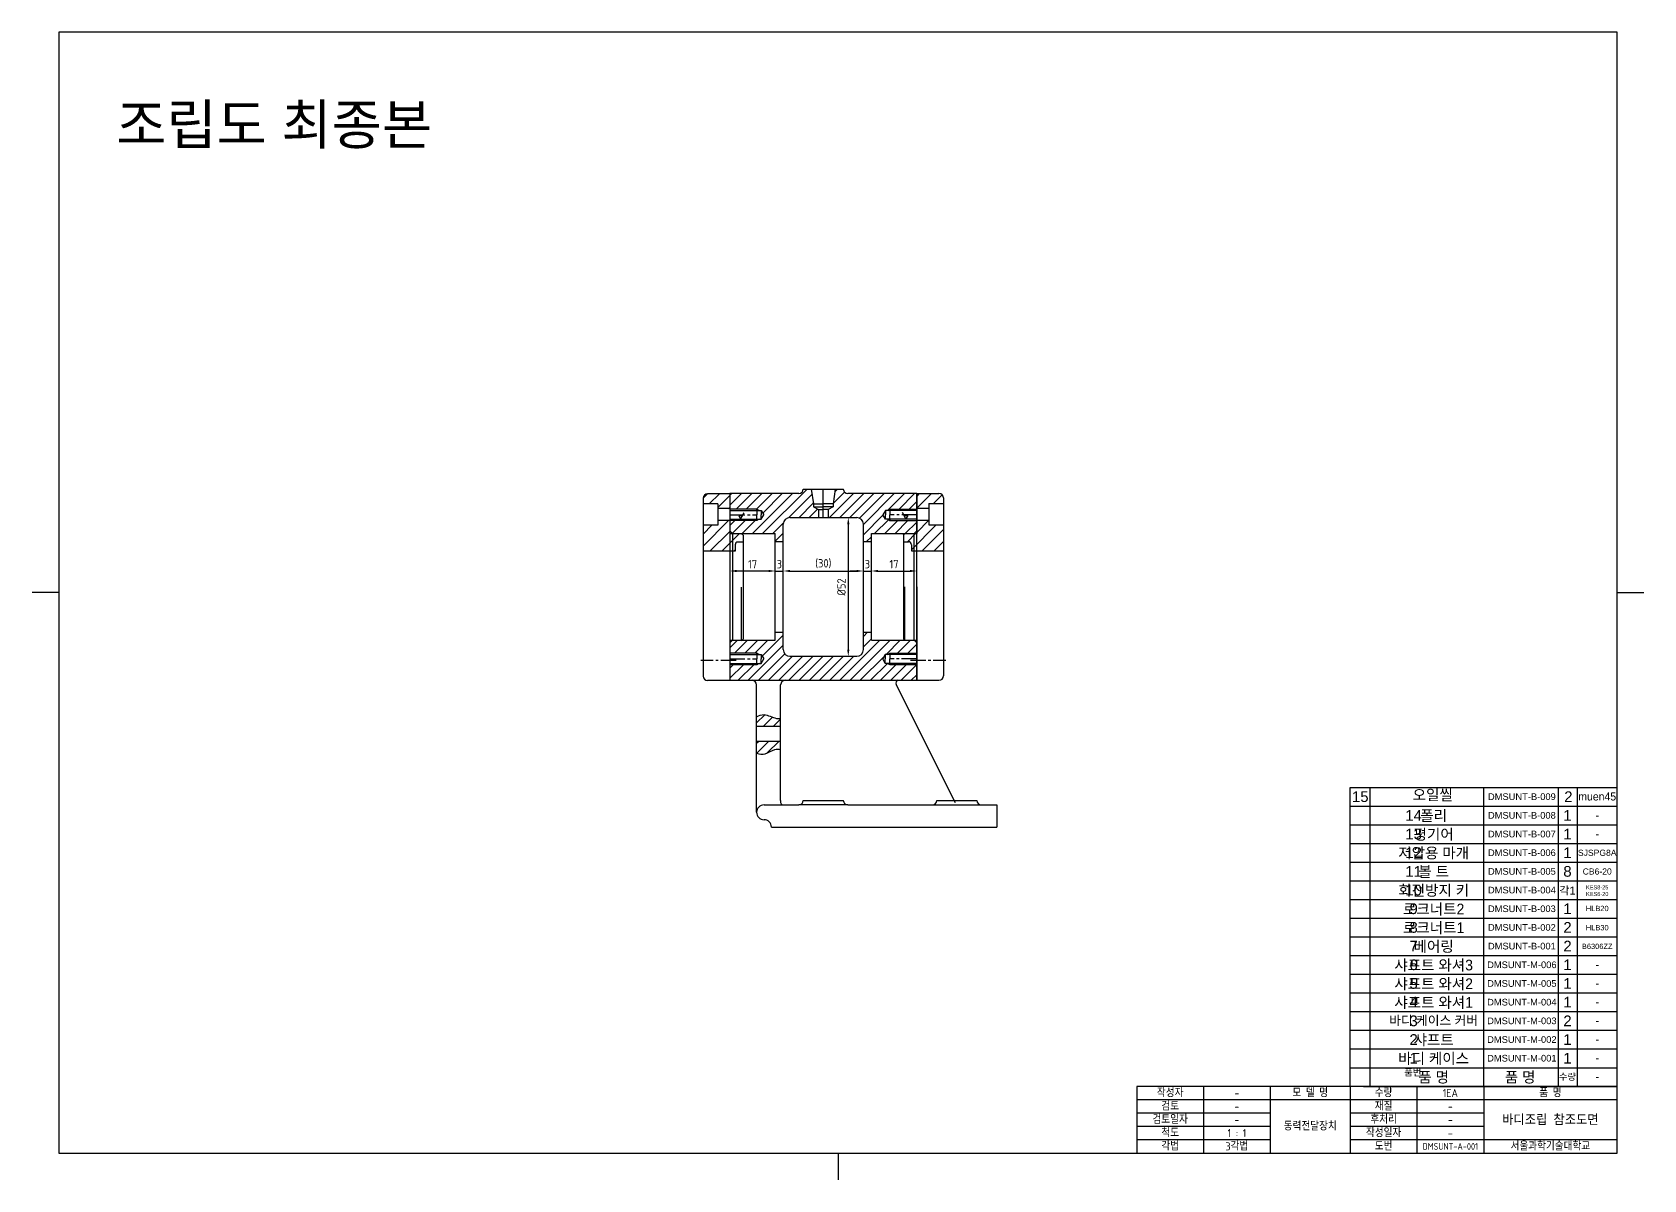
# Model space of a CAD drawing. Header units: millimetres. Extents: x 0 to 1832, y -442 to 895.
# Drawn here: x 0 to 604, y 465 to 895 of the extents above; entities that cross this region are included whole.
import ezdxf
from ezdxf.enums import TextEntityAlignment as Align

# ---------------------------------------------------------------- set-up
doc = ezdxf.new("R2010")
doc.units = ezdxf.units.MM
doc.linetypes.add('CENTER', pattern=[50.8, 31.75, -6.35, 6.35, -6.35])
doc.linetypes.add('CENTER2', pattern=[28.575, 19.05, -3.175, 3.175, -3.175])
for name, color, linetype in [('1점쇄선', 1, 'CENTER'), ('가는선', 1, 'Continuous'), ('문자', 2, 'Continuous'), ('외형선', 3, 'Continuous'), ('윤곽선', 4, 'Continuous'), ('치수문자', 2, 'Continuous')]:
    doc.layers.add(name, color=color, linetype=linetype)
doc.styles.add('Annotative', font='arial.ttf')
doc.styles.get("Standard").update_dxf_attribs({"font": 'ISOCP.SHX', "bigfont": 'WHGTXT.SHX'})
doc.dimstyles.new('KS', dxfattribs={"dimtxt": 3.15, "dimasz": 2.5, "dimexe": 1, "dimexo": 1, "dimgap": 1, "dimtad": 1, "dimzin": 12, "dimdsep": 46, "dimtxsty": 'Standard', "dimcen": 0, "dimclrd": 1, "dimclre": 1, "dimclrt": 2, "dimadec": 0, "dimazin": 0, "dimtfac": 1, "dimtmove": 0, "dimatfit": 3, "dimfxl": 1, "dimarcsym": 0})

# ---------------------------------------------------------------- blocks, each defined once
blk = doc.blocks.new('*D413')
at = {"layer": 'Defpoints', "color": 0, "transparency": 16777216}
for p in [(281.5, 692.76), (311.5, 692.76), (311.5, 692.76)]:
    blk.add_point(p, dxfattribs=at)
at = {"layer": '가는선', "color": 1, "linetype": 'ByBlock', "lineweight": -2, "transparency": 16777216}
blk.add_line((284, 692.76), (309, 692.76), dxfattribs=at)
at = {"layer": '가는선', "color": 1, "transparency": 16777216}
for points in [[(284, 693.17), (284, 692.34), (281.5, 692.76)], [(309, 693.17), (309, 692.34), (311.5, 692.76)]]:
    blk.add_solid(points, dxfattribs=at)
at = {"layer": '가는선', "color": 2, "transparency": 16777216, "insert": (296.5, 695.49), "char_height": 3.15, "attachment_point": 5}
blk.add_mtext('(30)', dxfattribs=at)
blk = doc.blocks.new('*D416')
at = {"layer": 'Defpoints', "color": 0, "transparency": 16777216}
for p in [(314.5, 692.76), (331.5, 692.76), (331.5, 692.76)]:
    blk.add_point(p, dxfattribs=at)
at = {"layer": '가는선', "color": 1, "linetype": 'ByBlock', "lineweight": -2, "transparency": 16777216}
blk.add_line((317, 692.76), (329, 692.76), dxfattribs=at)
at = {"layer": '가는선', "color": 1, "transparency": 16777216}
for points in [[(317, 693.17), (317, 692.34), (314.5, 692.76)], [(329, 693.17), (329, 692.34), (331.5, 692.76)]]:
    blk.add_solid(points, dxfattribs=at)
at = {"layer": '가는선', "color": 2, "transparency": 16777216, "insert": (323, 695.33), "char_height": 3.15, "attachment_point": 5}
blk.add_mtext('17', dxfattribs=at)
blk = doc.blocks.new('*D417')
at = {"layer": 'Defpoints', "color": 0, "transparency": 16777216}
for p in [(261.5, 692.76), (261.5, 692.76), (278.5, 692.34)]:
    blk.add_point(p, dxfattribs=at)
at = {"layer": '가는선', "color": 1, "linetype": 'ByBlock', "lineweight": -2, "transparency": 16777216}
for p, q in [((276, 692.76), (264, 692.76)), ((278.5, 693.34), (278.5, 693.76))]:
    blk.add_line(p, q, dxfattribs=at)
at = {"layer": '가는선', "color": 1, "transparency": 16777216}
for points in [[(264, 693.17), (264, 692.34), (261.5, 692.76)], [(276, 693.17), (276, 692.34), (278.5, 692.76)]]:
    blk.add_solid(points, dxfattribs=at)
at = {"layer": '가는선', "color": 2, "transparency": 16777216, "insert": (270, 695.33), "char_height": 3.15, "attachment_point": 5}
blk.add_mtext('17', dxfattribs=at)
blk = doc.blocks.new('*D418')
at = {"layer": 'Defpoints', "color": 0, "transparency": 16777216}
for p in [(278.5, 692.76), (281.5, 692.76), (281.5, 692.18)]:
    blk.add_point(p, dxfattribs=at)
at = {"layer": '가는선', "color": 1, "linetype": 'ByBlock', "lineweight": -2, "transparency": 16777216}
for p, q in [((276, 692.76), (273.5, 692.76)), ((278.5, 692.76), (281.5, 692.76)), ((281.5, 693.18), (281.5, 693.76)), ((284, 692.76), (286.5, 692.76))]:
    blk.add_line(p, q, dxfattribs=at)
at = {"layer": '가는선', "color": 1, "transparency": 16777216}
for points in [[(276, 693.17), (276, 692.34), (278.5, 692.76)], [(284, 693.17), (284, 692.34), (281.5, 692.76)]]:
    blk.add_solid(points, dxfattribs=at)
at = {"layer": '가는선', "color": 2, "transparency": 16777216, "insert": (280, 695.33), "char_height": 3.15, "attachment_point": 5}
blk.add_mtext('3', dxfattribs=at)
blk = doc.blocks.new('*D414')
at = {"layer": 'Defpoints', "color": 0, "transparency": 16777216}
for p in [(311.5, 692.76), (314.5, 692.76), (314.5, 692.76)]:
    blk.add_point(p, dxfattribs=at)
at = {"layer": '가는선', "color": 1, "linetype": 'ByBlock', "lineweight": -2, "transparency": 16777216}
for p, q in [((309, 692.76), (306.5, 692.76)), ((311.5, 692.76), (314.5, 692.76)), ((317, 692.76), (319.5, 692.76))]:
    blk.add_line(p, q, dxfattribs=at)
at = {"layer": '가는선', "color": 1, "transparency": 16777216}
for points in [[(309, 693.17), (309, 692.34), (311.5, 692.76)], [(317, 693.17), (317, 692.34), (314.5, 692.76)]]:
    blk.add_solid(points, dxfattribs=at)
at = {"layer": '가는선', "color": 2, "transparency": 16777216, "insert": (313, 695.33), "char_height": 3.15, "attachment_point": 5}
blk.add_mtext('3', dxfattribs=at)
blk = doc.blocks.new('*D415')
at = {"layer": 'Defpoints', "color": 0, "transparency": 16777216}
for p in [(305.86, 712.79), (305.86, 660.79), (305.86, 660.79)]:
    blk.add_point(p, dxfattribs=at)
at = {"layer": '가는선', "color": 1, "linetype": 'ByBlock', "lineweight": -2, "transparency": 16777216}
blk.add_line((305.86, 710.29), (305.86, 663.29), dxfattribs=at)
at = {"layer": '가는선', "color": 1, "transparency": 16777216}
for points in [[(305.44, 710.29), (306.28, 710.29), (305.86, 712.79)], [(305.44, 663.29), (306.28, 663.29), (305.86, 660.79)]]:
    blk.add_solid(points, dxfattribs=at)
at = {"layer": '가는선', "color": 2, "transparency": 16777216, "insert": (303.28, 686.79), "char_height": 3.15, "attachment_point": 5, "rotation": 90}
blk.add_mtext('%%C52', dxfattribs=at)
blk = doc.blocks.new('*U409')
at = {"layer": '1점쇄선', "color": 0, "linetype": 'CENTER2', "ltscale": 0.3, "transparency": 16777216}
blk.add_line((-5.14, 0), (5.14, 0), dxfattribs=at)
blk = doc.blocks.new('*U410')
at = {"layer": '1점쇄선', "color": 0, "linetype": 'CENTER2', "ltscale": 0.3, "transparency": 16777216}
blk.add_line((-5.14, 0), (5.14, 0), dxfattribs=at)
blk = doc.blocks.new('*U411')
at = {"layer": '1점쇄선', "color": 0, "linetype": 'CENTER2', "ltscale": 0.3, "transparency": 16777216}
blk.add_line((5.14, 0), (-5.14, 0), dxfattribs=at)
blk = doc.blocks.new('*U412')
at = {"layer": '1점쇄선', "color": 0, "linetype": 'CENTER2', "ltscale": 0.3, "transparency": 16777216}
blk.add_line((5.14, 0), (-5.14, 0), dxfattribs=at)
blk = doc.blocks.new('블록')
at = {"layer": '외형선'}
for p, q in [((-14, 25), (0, 0)), ((14, 25), (-14, 25)), ((0, 0), (29, 50))]:
    blk.add_line(p, q, dxfattribs=at)
blk.add_attdef('기호', text='', height=12.3).set_placement((0, 25), align=Align.BOTTOM_CENTER)
blk = doc.blocks.new('*U422')
at = {"layer": '1점쇄선', "color": 0, "linetype": 'CENTER2', "ltscale": 0.3, "transparency": 16777216}
blk.add_line((3.32, 0), (-9.9, 0), dxfattribs=at)
blk = doc.blocks.new('*U427')
at = {"layer": '1점쇄선', "color": 0, "linetype": 'CENTER2', "ltscale": 0.3, "transparency": 16777216}
blk.add_line((-3.32, 0), (9.9, 0), dxfattribs=at)

msp = doc.modelspace()

# ---------------------------------------------------------------- hatches: boundary and pattern name
at = {"layer": '1점쇄선'}
h = msp.add_hatch(dxfattribs=at)
h.set_pattern_fill('ANSI31', color=1)
h.set_pattern_definition([(45, (-557.04, 441.4273), (-2.245064, 2.245064), [])])
h.paths.add_polyline_path([(266.444, 706.129), (265.888, 706.685), (261.44, 706.685), (261.44, 711.657), (256.936, 711.657), (256.936, 709.907), (251.436, 709.907), (251.436, 700.157), (263.444, 700.157), (263.444, 702.518, -0.4142136), (264.555, 703.629), (266.444, 703.629)])
h.paths.add_polyline_path([(261.44, 721.685), (253.103, 721.685, 0.4142136), (251.436, 720.018), (251.436, 717.907), (256.936, 717.907), (256.936, 716.157), (261.44, 716.157)])
h = msp.add_hatch(dxfattribs=at)
h.set_pattern_fill('ANSI31', color=1)
h.set_pattern_definition([(45, (-490.9897, 441.5363), (-2.245064, 2.245064), [])])
h.paths.add_polyline_path([(336.002, 710.016), (336.002, 711.766), (331.499, 711.766), (331.499, 706.794), (327.05, 706.794), (326.494, 706.239), (326.494, 703.739), (328.383, 703.739, -0.4142136), (329.494, 702.627), (329.494, 700.266), (341.502, 700.266), (341.502, 710.016)])
h.paths.add_polyline_path([(331.499, 721.794), (331.499, 716.266), (336.002, 716.266), (336.002, 718.016), (341.502, 718.016), (341.502, 720.127, 0.4142136), (339.835, 721.794)])
at = {"layer": '외형선'}
h = msp.add_hatch(dxfattribs=at)
h.set_pattern_fill('ANSI31', color=1, scale=0.85)
h.set_pattern_definition([(45, (-0.4696, 486.0064), (-1.908304, 1.908304), [])])
h.paths.add_polyline_path([(283.999, 712.794), (294.677, 712.794), (294.677, 715.809), (292.758, 716.808), (292.758, 717.992), (292.003, 723.461), (288.999, 723.461, -0.4142136), (287.332, 721.794), (261.499, 721.794), (261.499, 715.942), (271.571, 715.942), (272.404, 715.461), (273.237, 715.461), (274.2, 713.794), (273.237, 712.127), (272.404, 712.127), (271.571, 711.646), (261.499, 711.646), (261.499, 707.794), (262.499, 706.794), (278.499, 706.794), (278.499, 703.794), (281.499, 703.794), (281.499, 710.294, -0.4142136)])
h.paths.add_polyline_path([(318.821, 713.794), (319.783, 715.461), (320.616, 715.461), (321.45, 715.942), (331.499, 715.942), (331.499, 721.794), (305.665, 721.794, -0.4142136), (303.999, 723.461), (300.994, 723.461), (300.239, 717.992), (300.239, 716.808), (298.32, 715.809), (298.32, 712.794), (308.999, 712.794, -0.4142136), (311.499, 710.294), (311.499, 703.794), (314.499, 703.794), (314.499, 706.794), (330.499, 706.794), (331.499, 707.794), (331.499, 711.646), (321.45, 711.646), (320.616, 712.127), (319.783, 712.127)])
h.paths.add_polyline_path([(283.999, 660.794, -0.4142136), (281.499, 663.294), (281.499, 669.794), (278.499, 669.794), (278.499, 666.794), (262.499, 666.794), (261.499, 665.794), (261.499, 661.942), (271.575, 661.942), (272.408, 661.461), (273.241, 661.461), (274.204, 659.794), (273.241, 658.127), (272.408, 658.127), (271.575, 657.646), (261.499, 657.646), (261.499, 651.794), (331.499, 651.794), (331.499, 657.665), (321.406, 657.665), (320.573, 658.146), (319.74, 658.146), (318.777, 659.813), (319.74, 661.479), (320.573, 661.479), (321.406, 661.961), (331.499, 661.961), (331.499, 665.794), (330.499, 666.794), (314.499, 666.794), (314.499, 669.794), (311.499, 669.794), (311.499, 663.294, -0.4142136), (308.999, 660.794)])
edge = h.paths.add_edge_path()
edge.add_line((271.499, 629.016), (271.499, 624.46))
edge.add_spline(control_points=[(271.499, 624.46), (272.572, 624.118), (274.755, 623.785), (277.978, 626.129), (279.775, 626.017), (280.502, 625.82)], knot_values=[3.5650218, 3.5650218, 3.5650218, 3.5650218, 9.35333, 15.6162507, 19.7168328, 19.7168328, 19.7168328, 19.7168328], degree=3, periodic=0)
edge.add_line((280.502, 625.82), (280.502, 629.016))
edge.add_line((280.502, 629.016), (271.499, 629.016))
edge = h.paths.add_edge_path()
edge.add_line((280.502, 634.572), (280.502, 637.462))
edge.add_spline(control_points=[(280.502, 637.462), (279.982, 637.419), (278.054, 637.492), (274.614, 639.509), (272.388, 638.645), (271.499, 638.148)], knot_values=[3.0681972, 3.0681972, 3.0681972, 3.0681972, 5.9193506, 13.7174043, 18.9304192, 18.9304192, 18.9304192, 18.9304192], degree=3, periodic=0)
edge.add_line((271.499, 638.148), (271.499, 634.572))
edge.add_line((271.499, 634.572), (280.502, 634.572))

# ---------------------------------------------------------------- linework, layer by layer
at = {"layer": '가는선'}
for p, q in [((296.499, 712.794), (296.499, 723.461)), ((271.571, 715.942), (261.522, 715.942)), ((272.404, 715.461), (271.571, 715.942)), ((292.758, 717.992), (292.758, 716.808)), ((292.758, 716.808), (296.499, 716.808)), ((292.758, 716.808), (294.677, 715.809)), ((294.677, 715.809), (296.499, 715.809)), ((294.677, 715.809), (294.677, 712.794)), ((300.239, 716.808), (296.499, 716.808)), ((298.32, 715.809), (296.499, 715.809)), ((300.239, 716.808), (298.32, 715.809)), ((298.32, 715.809), (298.32, 712.794)), ((300.239, 717.992), (300.239, 716.808)), ((320.616, 715.461), (321.45, 715.942)), ((321.45, 715.942), (331.499, 715.942)), ((271.571, 711.646), (261.522, 711.646)), ((272.404, 712.127), (271.571, 711.646)), ((320.616, 712.127), (321.45, 711.646)), ((321.45, 711.646), (331.499, 711.646)), ((271.575, 661.942), (261.526, 661.942)), ((272.408, 661.461), (271.575, 661.942)), ((320.573, 661.479), (321.406, 661.961)), ((321.406, 661.961), (331.455, 661.961)), ((271.575, 657.646), (261.526, 657.646)), ((272.408, 658.127), (271.575, 657.646)), ((320.573, 658.146), (321.406, 657.665)), ((321.406, 657.665), (331.455, 657.665)), ((439, 499.647), (439, 474.647)), ((464, 499.647), (464, 474.647)), ((494, 499.647), (494, 474.647)), ((519, 499.647), (519, 474.647)), ((544, 499.647), (544, 474.647)), ((594, 494.647), (414, 494.647)), ((464, 489.647), (414, 489.647)), ((544, 489.647), (494, 489.647)), ((464, 484.647), (414, 484.647)), ((544, 484.647), (494, 484.647)), ((464, 479.647), (414, 479.647)), ((594, 479.647), (494, 479.647))]:
    msp.add_line(p, q, dxfattribs=at)
for points, knots in [([(271.499, 638.148), (272.388, 638.645), (274.614, 639.509), (278.054, 637.492), (279.982, 637.419), (280.502, 637.462)], [3.0681972, 3.0681972, 3.0681972, 3.0681972, 8.2812121, 16.0792658, 18.9304192, 18.9304192, 18.9304192, 18.9304192]), ([(271.499, 624.46), (272.572, 624.118), (274.755, 623.785), (277.978, 626.129), (279.775, 626.017), (280.502, 625.82)], [3.5650218, 3.5650218, 3.5650218, 3.5650218, 9.35333, 15.6162507, 19.7168328, 19.7168328, 19.7168328, 19.7168328])]:
    msp.add_open_spline(points, degree=3, knots=knots, dxfattribs=at)
at = {"layer": '문자'}
for p, q in [((494, 611.647), (594, 611.647)), ((494, 604.647), (594, 604.647)), ((494, 597.647), (594, 597.647)), ((494, 590.647), (594, 590.647)), ((494, 583.647), (594, 583.647)), ((494, 576.647), (594, 576.647)), ((494, 569.647), (594, 569.647)), ((494, 562.647), (594, 562.647)), ((494, 555.647), (594, 555.647)), ((494, 548.647), (594, 548.647)), ((494, 541.647), (594, 541.647)), ((494, 534.647), (594, 534.647)), ((494, 527.647), (594, 527.647)), ((494, 520.647), (594, 520.647)), ((494, 513.647), (594, 513.647)), ((494, 506.647), (594, 506.647))]:
    msp.add_line(p, q, dxfattribs=at)
at = {"layer": '외형선'}
for p, q in [((251.436, 720.018), (251.436, 653.352)), ((261.44, 721.685), (253.103, 721.685)), ((261.44, 721.685), (261.44, 706.685)), ((261.499, 721.794), (261.499, 651.794)), ((287.332, 721.794), (261.499, 721.794)), ((287.285, 721.794), (287.332, 721.794)), ((288.999, 723.461), (303.999, 723.461)), ((292.003, 723.461), (292.758, 717.992)), ((300.994, 723.461), (300.239, 717.992)), ((331.499, 721.794), (305.665, 721.794)), ((331.499, 651.794), (331.499, 721.794)), ((331.499, 721.794), (339.835, 721.794)), ((331.499, 721.794), (331.499, 706.794)), ((341.502, 720.127), (341.502, 653.461)), ((256.936, 717.907), (251.436, 717.907)), ((251.436, 717.907), (251.436, 709.907)), ((256.936, 717.907), (256.936, 709.907)), ((261.44, 716.157), (256.936, 716.157)), ((261.522, 715.461), (271.571, 715.461)), ((271.571, 715.461), (271.571, 715.942)), ((271.571, 715.461), (271.571, 713.794)), ((271.571, 715.461), (273.237, 715.461)), ((271.571, 712.127), (271.571, 713.794)), ((273.237, 715.461), (273.237, 713.794)), ((273.237, 715.461), (274.2, 713.794)), ((273.237, 712.127), (273.237, 713.794)), ((273.237, 712.127), (274.2, 713.794)), ((283.999, 712.794), (308.999, 712.794)), ((292.758, 717.992), (296.499, 717.992)), ((300.239, 717.992), (296.499, 717.992)), ((319.783, 715.461), (318.821, 713.794)), ((319.783, 712.127), (318.821, 713.794)), ((319.783, 715.461), (319.783, 713.794)), ((321.45, 715.461), (319.783, 715.461)), ((319.783, 712.127), (319.783, 713.794)), ((321.45, 715.461), (321.45, 715.942)), ((321.45, 715.461), (321.45, 713.794)), ((331.499, 715.461), (321.45, 715.461)), ((321.45, 712.127), (321.45, 713.794)), ((331.499, 716.266), (336.002, 716.266)), ((336.002, 718.016), (341.502, 718.016)), ((336.002, 718.016), (336.002, 710.016)), ((341.502, 718.016), (341.502, 710.016)), ((256.936, 709.907), (251.436, 709.907)), ((261.44, 711.657), (256.936, 711.657)), ((265.888, 706.685), (261.44, 706.685)), ((262.499, 706.794), (261.499, 707.794)), ((261.522, 712.127), (271.571, 712.127)), ((262.499, 706.794), (262.499, 666.794)), ((262.499, 706.794), (278.499, 706.794)), ((266.444, 706.129), (265.888, 706.685)), ((271.571, 712.127), (273.237, 712.127)), ((271.571, 712.127), (271.571, 711.646)), ((278.499, 666.794), (278.499, 706.794)), ((281.499, 663.294), (281.499, 710.294)), ((311.499, 663.294), (311.499, 710.294)), ((314.499, 706.794), (330.499, 706.794)), ((314.499, 666.794), (314.499, 706.794)), ((321.45, 712.127), (319.783, 712.127)), ((331.499, 712.127), (321.45, 712.127)), ((321.45, 712.127), (321.45, 711.646)), ((326.494, 706.239), (327.05, 706.794)), ((327.05, 706.794), (331.499, 706.794)), ((330.499, 706.794), (331.499, 707.794)), ((330.499, 666.794), (330.499, 706.794)), ((331.499, 711.766), (336.002, 711.766)), ((336.002, 710.016), (341.502, 710.016)), ((263.444, 702.518), (263.444, 700.157)), ((266.444, 703.629), (264.555, 703.629)), ((266.444, 706.129), (266.444, 667.241)), ((278.499, 703.794), (281.499, 703.794)), ((311.499, 703.794), (314.499, 703.794)), ((326.494, 706.239), (326.494, 667.35)), ((326.494, 703.739), (328.383, 703.739)), ((329.494, 702.627), (329.494, 700.266)), ((263.444, 700.157), (251.436, 700.157)), ((329.494, 700.266), (341.502, 700.266)), ((10, 684.647), (0, 684.647)), ((261.44, 686.685), (261.44, 651.685)), ((265.888, 666.685), (265.888, 686.685)), ((327.05, 666.794), (327.05, 686.794)), ((331.499, 686.794), (331.499, 651.794)), ((594, 684.647), (604, 684.647)), ((265.888, 666.685), (261.44, 666.685)), ((262.499, 666.794), (261.499, 665.794)), ((262.499, 666.794), (278.499, 666.794)), ((265.888, 666.685), (266.444, 667.241)), ((278.499, 669.794), (281.499, 669.794)), ((311.499, 669.794), (314.499, 669.794)), ((314.499, 666.794), (330.499, 666.794)), ((327.05, 666.794), (326.494, 667.35)), ((327.05, 666.794), (331.499, 666.794)), ((330.499, 666.794), (331.499, 665.794)), ((261.526, 661.461), (271.575, 661.461)), ((271.575, 661.461), (271.575, 661.942)), ((271.575, 661.461), (271.575, 659.794)), ((271.575, 661.461), (273.241, 661.461)), ((271.575, 658.127), (271.575, 659.794)), ((273.241, 661.461), (273.241, 659.794)), ((273.241, 661.461), (274.204, 659.794)), ((273.241, 658.127), (273.241, 659.794)), ((273.241, 658.127), (274.204, 659.794)), ((283.999, 660.794), (308.999, 660.794)), ((319.74, 661.479), (318.777, 659.813)), ((319.74, 658.146), (318.777, 659.813)), ((319.74, 661.479), (319.74, 659.813)), ((321.406, 661.479), (319.74, 661.479)), ((319.74, 658.146), (319.74, 659.813)), ((321.406, 661.479), (321.406, 661.961)), ((321.406, 661.479), (321.406, 659.813)), ((331.455, 661.479), (321.406, 661.479)), ((321.406, 658.146), (321.406, 659.813)), ((261.526, 658.127), (271.575, 658.127)), ((271.575, 658.127), (273.241, 658.127)), ((271.575, 658.127), (271.575, 657.646)), ((321.406, 658.146), (319.74, 658.146)), ((331.455, 658.146), (321.406, 658.146)), ((321.406, 658.146), (321.406, 657.665)), ((261.44, 651.685), (253.103, 651.685)), ((261.499, 651.794), (331.499, 651.794)), ((271.499, 602.35), (271.499, 650.127)), ((280.502, 606.794), (280.502, 650.127)), ((346.005, 605.884), (323.801, 650.269)), ((331.499, 651.794), (339.835, 651.794)), ((271.499, 634.572), (280.502, 634.572)), ((271.499, 629.016), (280.502, 629.016)), ((494, 499.647), (494, 611.647)), ((501.5, 499.647), (501.5, 611.647)), ((544, 499.647), (544, 611.647)), ((572, 499.647), (572, 611.647)), ((579, 611.647), (579, 499.647)), ((274.276, 605.127), (281.499, 605.127)), ((281.499, 605.127), (287.332, 605.127)), ((305.665, 605.127), (287.332, 605.127)), ((288.999, 606.794), (303.999, 606.794)), ((288.999, 606.794), (288.999, 606.794)), ((303.999, 606.794), (303.999, 606.794)), ((305.665, 605.127), (347.402, 605.127)), ((338.999, 606.794), (353.999, 606.794)), ((347.402, 605.127), (355.665, 605.127)), ((353.999, 606.794), (353.999, 606.794)), ((355.665, 605.127), (361.499, 605.127)), ((361.499, 605.127), (361.499, 596.794)), ((277.054, 596.794), (361.499, 596.794)), ((594, 499.647), (414, 499.647)), ((414, 499.647), (414, 474.647)), ((499, 499.647), (594, 499.647)), ((544, 499.647), (572, 499.647)), ((302, 474.647), (302, 464.647))]:
    msp.add_line(p, q, dxfattribs=at)
for centre, radius, start, end in [((253.103, 720.018), 1.667, 90, 180), ((287.332, 723.461), 1.667, 270, 0), ((305.665, 723.461), 1.667, 180, 270), ((339.835, 720.127), 1.667, 0, 90), ((283.999, 710.294), 2.5, 90, 180), ((308.999, 710.294), 2.5, 0, 90), ((264.555, 702.518), 1.111, 90, 180), ((328.383, 702.627), 1.111, 0, 90), ((283.999, 663.294), 2.5, 180, 270), ((308.999, 663.294), 2.5, 270, 0), ((253.103, 653.352), 1.667, 180, 270), ((339.835, 653.461), 1.667, 270, 0), ((269.832, 650.127), 1.667, 0, 90), ((282.175, 650.127), 1.667, 90, 180), ((324.674, 650.783), 1.014, 94.097234, 210.470099), ((274.276, 602.35), 2.778, 90, 270), ((281.62, 606.331), 1.21, 157.497425, 264.261422), ((287.332, 606.794), 1.667, 270, 0), ((305.665, 606.794), 1.667, 180, 270), ((337.332, 606.794), 1.667, 270, 0), ((355.665, 606.794), 1.667, 180, 270), ((274.276, 596.794), 2.778, 0, 90)]:
    msp.add_arc(centre, radius, start, end, dxfattribs=at)
at = {"layer": '윤곽선'}
msp.add_lwpolyline([(10, 474.647), (594, 474.647), (594, 894.647), (10, 894.647)], close=True, dxfattribs=at)

# ---------------------------------------------------------------- block references
at = {"layer": '1점쇄선', "linetype": 'CENTER2', "ltscale": 0.3}
for name, p in [('*U409', (266.546, 713.794)), ('*U412', (326.474, 713.794)), ('*U422', (260.468, 659.185)), ('*U410', (266.55, 659.794)), ('*U411', (326.431, 659.813)), ('*U427', (332.471, 659.294))]:
    msp.add_blockref(name, p, dxfattribs=at)
at = {"layer": '외형선', "xscale": 0.04638226079053867, "yscale": 0.04638226079053867, "zscale": 0.04638226079053867}
msp.add_blockref('블록', (265.469, 712.241), dxfattribs=at).add_auto_attribs({'기호': 'w'})
at = {"layer": '외형선'}
ref = msp.add_blockref('블록', (327.47, 712.35), dxfattribs=dict(at, xscale=-0.04638226079053867, yscale=0.04638226079053867, zscale=0.04638226079053867))
ref.add_attrib('기호', 'w', dxfattribs={"layer": '0', "height": 0.571}).set_placement((327.47, 713.5), align=Align.BOTTOM_CENTER)

# ---------------------------------------------------------------- texts
at = {"layer": '문자', "attachment_point": 5}
for s, width, insert, char_height in [('작성자', 25, (426.5, 497.147), 3), ('-', 25, (451.5, 497.147), 3), ('모 델 명', 30, (479, 497.147), 3), ('수량', 25, (506.5, 497.147), 3), ('1EA', 25, (531.5, 497.147), 3), ('품 명', 50, (569, 497.147), 3), ('검토', 25, (426.5, 492.147), 3), ('-', 25, (451.5, 492.147), 3), ('재질', 25, (506.5, 492.147), 3), ('-', 25, (531.5, 492.147), 3), ('바디조립 참조도면', 50, (569, 487.147), 4), ('검토일자', 25, (426.5, 487.147), 3), ('척도', 25, (426.5, 482.147), 3), ('1 : 1', 25, (451.5, 482.147), 3), ('-', 25, (451.5, 487.147), 3), ('동력전달장치', 30, (479, 484.647), 3), ('작성일자', 25, (506.5, 482.147), 3), ('후처리', 25, (506.5, 487.147), 3), ('-', 25, (531.5, 487.147), 3), ('각법', 25, (426.5, 477.147), 3), ('3각법', 25, (451.5, 477.147), 3), ('도번', 25, (506.5, 477.147), 3), ('DMSUNT-A-001', 25, (531.5, 477.147), 2.5), ('-', 25, (531.5, 482.147), 3), ('서울과학기술대학교', 50, (569, 477.147), 3)]:
    msp.add_mtext_dynamic_manual_height_columns(s, width=width, gutter_width=15, heights=[0], dxfattribs=dict(at, insert=insert, char_height=char_height))
at = {"layer": '외형선', "insert": (31.473, 867.603), "char_height": 15, "width": 129.69747, "attachment_point": 1, "style": 'Annotative'}
msp.add_mtext('{\\fGulim|b0|i0|c129|p50;\\C0;\\c16777215;조립도 최종본}', dxfattribs=at)
at = {"layer": '치수문자', "attachment_point": 1, "style": 'Annotative'}
for s, insert, char_height, width in [('\\pxqc;15', (494, 610.199), 4, 7.5), ('2', (574.19, 610.199), 4, 7.5), ('\\pxqc;14 \\P', (494, 603.199), 4, 47.5), ('\\pxqc;1', (571.652, 603.199), 4, 7.5), ('\\pxqc;13 \\P', (494, 596.199), 4, 47.5), ('\\pxqc;1', (571.652, 596.199), 4, 7.5), ('\\pxqc;12 \\P', (494, 589.199), 4, 47.5), ('\\pxqc;1', (571.652, 589.199), 4, 7.5), ('\\pxqc;11 \\P', (494, 582.199), 4, 47.5), ('\\pxqc;8', (571.652, 582.199), 4, 7.5), ('\\pxqc;10 \\P', (494, 575.199), 4, 47.5), ('\\pxqc;{\\fGulim|b0|i0|c129|p50;\\H0.75x;각\\fArial|b0|i0|c0|p34;1}', (571.652, 574.53), 4, 7.5), ('\\pxqc;9 \\P', (494, 568.199), 4, 47.5), ('\\pxqc;1', (571.652, 568.199), 4, 7.5), ('\\pxqc;8 \\P', (494, 561.199), 4, 47.5), ('\\pxqc;2', (571.652, 561.199), 4, 7.5), ('\\pxqc;7 \\P', (494, 554.199), 4, 47.5), ('\\pxqc;2', (571.652, 554.199), 4, 7.5), ('\\pxqc;6 \\P', (494, 547.199), 4, 47.5), ('\\pxqc;1', (571.652, 547.199), 4, 7.5), ('\\pxqc;5\\P', (494, 540.199), 4, 47.5), ('\\pxqc;1', (571.652, 540.199), 4, 7.5), ('\\pxqc;4 \\P', (494, 533.199), 4, 47.5), ('\\pxqc;1', (571.652, 533.199), 4, 7.5), ('\\pxqc;3 \\P', (494, 526.199), 4, 47.5), ('\\pxqc;2', (571.652, 526.199), 4, 7.5), ('\\pxqc;2 \\P', (494, 519.199), 4, 47.5), ('\\pxqc;1', (571.652, 519.199), 4, 7.5), ('\\pxqc;1 \\P', (494, 512.199), 4, 47.5), ('\\pxqc;1', (571.652, 512.199), 4, 7.5), ('\\pxqc;{\\fGulim|b0|i0|c129|p50;\\H0.625x;품번} \\P', (493.692, 506.121), 4, 47.5), ('\\pxqc;{\\fGulim|b0|i0|c129|p50;수량}', (571.652, 504.52), 2.5, 7.5)]:
    msp.add_mtext(s, dxfattribs=dict(at, insert=insert, char_height=char_height, width=width))
for s, width, insert, char_height in [('\\pxqc;{\\fGulim|b0|i0|c129|p50;오일씰}', 37.5, (506.162, 610.875), 4), ('\\pxqc;DMSUNT-B-009', 28, (544.314, 609.449), 2.5), ('\\pxqc;{\\fGulim|b0|i0|c129|p50;muen45}', 14.48338, (579.314, 609.767), 3), ('\\pxqc;{\\fGulim|b0|i0|c129|p50;폴리}', 37.5, (506.5, 603.097), 4), ('\\pxqc;DMSUNT-B-008', 28, (544.314, 602.449), 2.5), ('\\pxqc;-', 14.48338, (579.314, 602.767), 3), ('\\pxqc;{\\fGulim|b0|i0|c129|p50;평기어}', 37.5, (506.5, 596.097), 4), ('\\pxqc;DMSUNT-B-007', 28, (544.314, 595.449), 2.5), ('\\pxqc;-', 14.48338, (579.314, 595.767), 3), ('\\pxqc;{\\fGulim|b0|i0|c129|p50;저압용 마개}', 37.5, (506.5, 589.097), 4), ('\\pxqc;DMSUNT-B-006', 28, (544.314, 588.449), 2.5), ('\\pxqc;SJSPG8A', 14.48338, (579.314, 588.332), 2.3), ('\\pxqc;{\\fGulim|b0|i0|c129|p50;볼 트}', 37.5, (506.5, 582.097), 4), ('\\pxqc;DMSUNT-B-005', 28, (544.314, 581.449), 2.5), ('\\pxqc;CB6-20', 14.48338, (579.314, 581.317), 2.3), ('\\pxqc;{\\fGulim|b0|i0|c129|p50;회전방지 키}', 37.5, (506.5, 575.097), 4), ('\\pxqc;DMSUNT-B-004', 28, (544.314, 574.449), 2.5), ('\\pxqc;KES8-25 KES6-20', 14.48338, (579.314, 574.97), 1.5), ('\\pxqc;{\\fGulim|b0|i0|c129|p50;로크너트2}', 37.5, (506.5, 568.097), 4), ('\\pxqc;DMSUNT-B-003', 28, (544.314, 567.449), 2.5), ('\\pxqc;HLB20', 14.48338, (579.314, 567.312), 2), ('\\pxqc;{\\fGulim|b0|i0|c129|p50;로크너트1}', 37.5, (506.5, 561.097), 4), ('\\pxqc;DMSUNT-B-002', 28, (544.314, 560.449), 2.5), ('\\pxqc;HLB30', 14.48338, (579.314, 560.106), 2), ('\\pxqc;{\\fGulim|b0|i0|c129|p50;베어링}', 37.5, (506.5, 554.097), 4), ('\\pxqc;DMSUNT-B-001', 28, (544.314, 553.449), 2.5), ('\\pxqc;B6306ZZ', 14.48338, (579.314, 553.106), 2), ('\\pxqc;{\\fGulim|b0|i0|c129|p50;샤프트 와셔3}', 37.5, (506.5, 547.097), 4), ('\\pxqc;DMSUNT-M-006', 28, (544.314, 546.449), 2.5), ('\\pxqc;-', 14.48338, (579.314, 546.767), 3), ('\\pxqc;{\\fGulim|b0|i0|c129|p50;샤프트 와셔2}', 37.5, (506.5, 540.097), 4), ('\\pxqc;DMSUNT-M-005', 28, (544.314, 539.449), 2.5), ('\\pxqc;-', 14.48338, (579.314, 539.767), 3), ('\\pxqc;{\\fGulim|b0|i0|c129|p50;샤프트 와셔1}', 37.5, (506.5, 533.097), 4), ('\\pxqc;DMSUNT-M-004', 28, (544.314, 532.449), 2.5), ('\\pxqc;{\\fGulim|b0|i0|c129|p50;바디 케이스 커버}', 37.5, (506.5, 526.097), 3.5), ('\\pxqc;DMSUNT-M-003', 28, (544.314, 525.449), 2.5), ('\\pxqc;-', 14.48338, (579.314, 532.767), 3), ('\\pxqc;{\\fGulim|b0|i0|c129|p50;샤프트}', 37.5, (506.5, 519.097), 4), ('\\pxqc;-', 14.48338, (579.314, 525.767), 3), ('\\pxqc;DMSUNT-M-002', 28, (544.314, 518.449), 2.5), ('\\pxqc;-', 14.48338, (579.314, 518.767), 3), ('\\pxqc;{\\fGulim|b0|i0|c129|p50;바디 케이스}', 37.5, (506.5, 512.097), 4), ('\\pxqc;DMSUNT-M-001', 28, (544.314, 511.449), 2.5), ('\\pxqc;-', 14.48338, (579.314, 511.767), 3), ('\\pxqc;{\\fGulim|b0|i0|c129|p50;품 명}', 37.5, (506.5, 505.097), 4), ('\\pxqc;{\\fGulim|b0|i0|c129|p50;품 명}', 28.6326, (543.367, 505.097), 4), ('\\pxqc;-', 14.48338, (579.314, 504.767), 3)]:
    msp.add_mtext_dynamic_manual_height_columns(s, width=width, gutter_width=32.5, heights=[0], dxfattribs=dict(at, insert=insert, char_height=char_height))

# ---------------------------------------------------------------- dimensions: what is measured, and where the dimension line sits
at = {"layer": '가는선'}
dim = msp.add_linear_dim(base=(305.859, 660.794), p1=(305.859, 712.794), p2=(305.859, 660.794), angle=90, text='%%C<>', dimstyle='KS', override={"dimarcsym": 1}, dxfattribs=at)
dim.commit()
dim.dimension.update_dxf_attribs({"geometry": '*D415', "text_midpoint": (303.284, 686.794)})
for base, p1, p2, override, picture, middle in [((261.499, 692.756), (278.499, 692.339), (261.499, 692.756), {"dimtmove": 1, "dimarcsym": 1}, '*D417', (269.999, 695.331)), ((281.499, 692.756), (278.499, 692.756), (281.499, 692.183), {"dimtix": 1, "dimarcsym": 1}, '*D418', (279.999, 695.331)), ((314.499, 692.756), (311.499, 692.756), (314.499, 692.756), {"dimtix": 1, "dimarcsym": 1}, '*D414', (312.999, 695.331)), ((331.499, 692.756), (314.499, 692.756), (331.499, 692.756), {"dimtmove": 1, "dimarcsym": 1}, '*D416', (322.999, 695.331))]:
    dim = msp.add_linear_dim(base=base, p1=p1, p2=p2, dimstyle='KS', override=override, dxfattribs=at)
    dim.commit()
    dim.dimension.update_dxf_attribs({"geometry": picture, "text_midpoint": middle})
dim = msp.add_linear_dim(base=(311.499, 692.756), p1=(281.499, 692.756), p2=(311.499, 692.756), text='(<>)', dimstyle='KS', override={"dimarcsym": 1}, dxfattribs=at)
dim.commit()
dim.dimension.update_dxf_attribs({"geometry": '*D413', "text_midpoint": (296.499, 695.489)})

doc.saveas('drawing.dxf')
